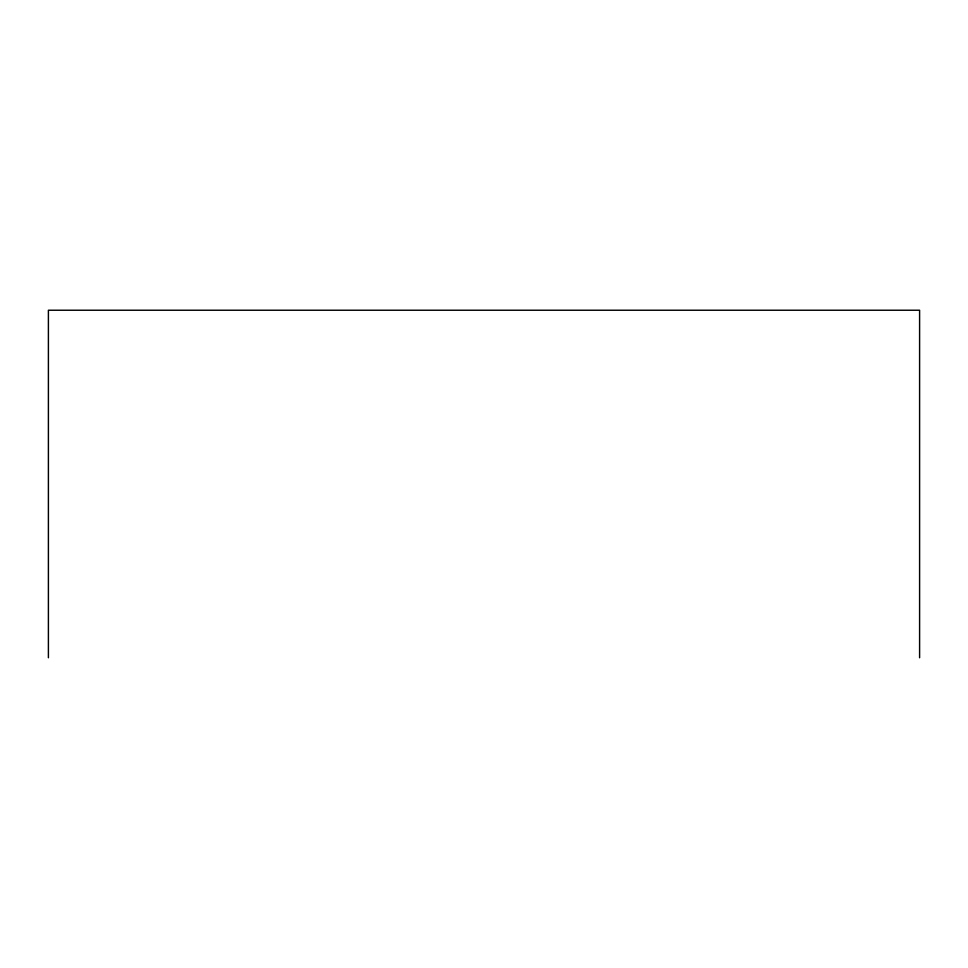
<?xml version="1.0" encoding="UTF-8"?>
<svg xmlns="http://www.w3.org/2000/svg" width="968" height="968" viewBox="0 0 968 968"><rect width="100%" height="100%" fill="white"/><g stroke="black" fill="none" stroke-linecap="round" stroke-linejoin="round"><path stroke-width="1.45" d="M919.6 657.768L919.6 310.232L48.4 310.232L48.4 657.768"/></g></svg>
